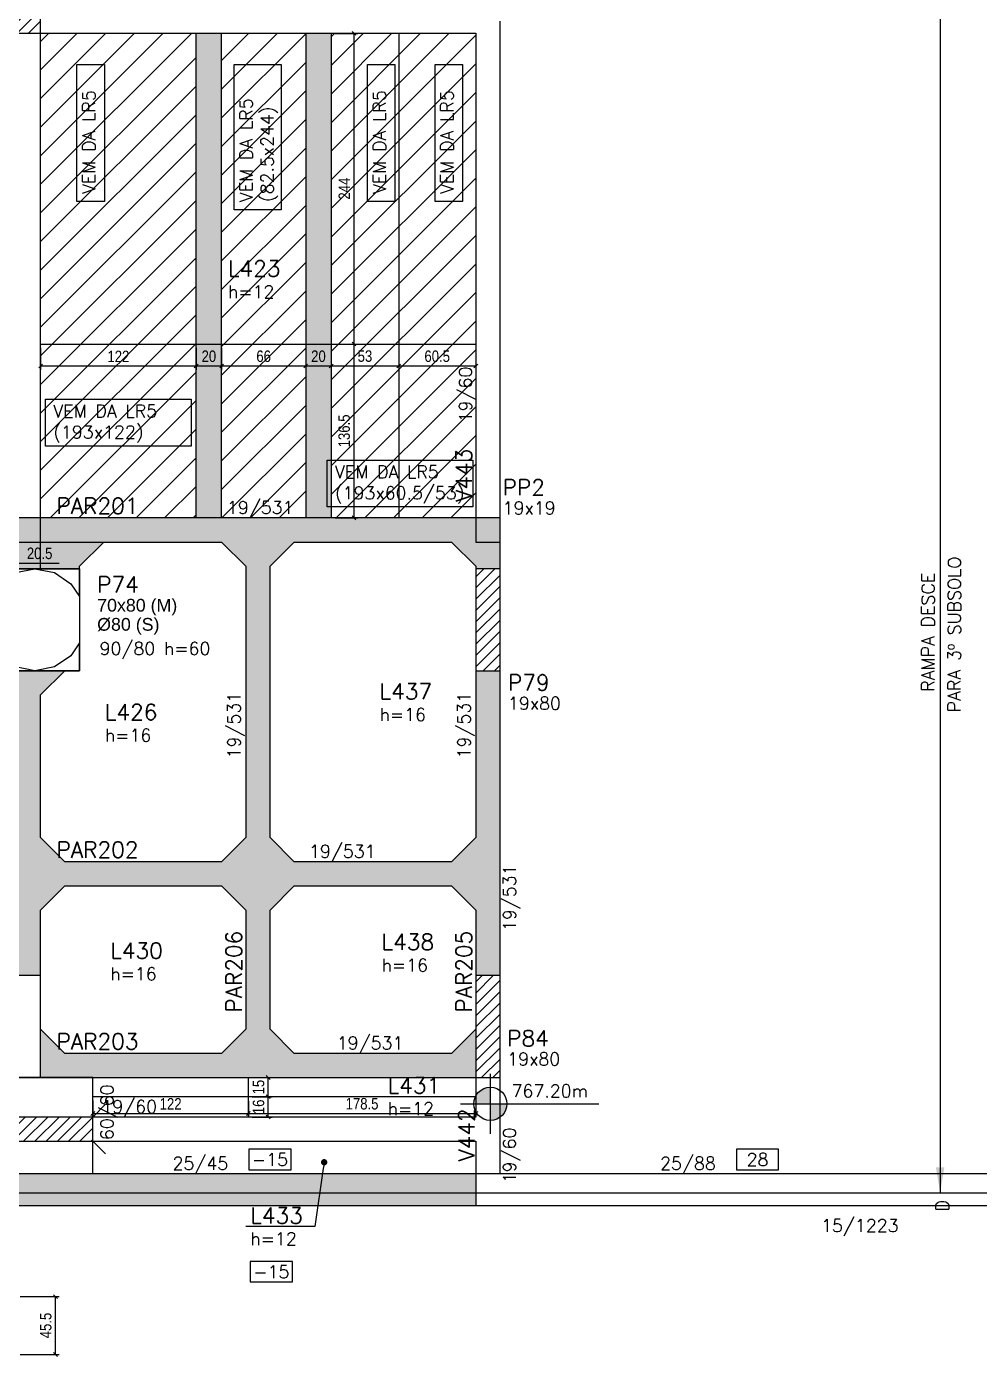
# Model space of a CAD drawing. Extents: x 1860 to 9314, y -614 to 3837.
# Drawn here: x 5844 to 6592, y 310 to 1354 of the extents above; entities that cross this region are included whole.
import ezdxf
from ezdxf import colors
from ezdxf.entities.mleader import LeaderData, LeaderLine
from ezdxf.enums import TextEntityAlignment as Align
from ezdxf.math import Vec2, Vec3

# ---------------------------------------------------------------- set-up
doc = ezdxf.new("R2010")
doc.units = 0
for name, color, linetype in [('COTA', 241, 'Continuous'), ('F-AUX', 2, 'Continuous'), ('F-AUX-RED', 1, 'Continuous'), ('F-LAJES-DIM', 2, 'Continuous'), ('F-LAJES-NOME', 4, 'Continuous'), ('F-NÍVEL-PLANTA', 2, 'Continuous'), ('F-PARC-DIM', 2, 'Continuous'), ('F-PILARES-DIM', 172, 'Continuous'), ('F-PILARES-HACH', 174, 'Continuous'), ('F-PILARES-M', 170, 'Continuous'), ('F-PILARES-N', 170, 'Continuous'), ('F-PILARES-NASCE', 4, 'Continuous'), ('F-PILARES-NOME', 170, 'Continuous'), ('F-PILARES-S', 170, 'Continuous'), ('F-PILARES-V', 170, 'Continuous'), ('F-SOLIDO-VIGAS', 252, 'Continuous'), ('F-TEXTO', 6, 'Continuous'), ('F-VIGAS', 3, 'Continuous'), ('F-VIGAS-DIM', 2, 'Continuous'), ('F-VIGAS-NOME', 4, 'Continuous'), ('Painéis', 200, 'Continuous')]:
    doc.layers.add(name, color=color, linetype=linetype)
doc.layers.add('F-DESNIVEL-5', color=7, linetype='Continuous', true_color=0xadd6ff)
doc.layers.add('Hachura', color=251, linetype='Continuous', lineweight=9)
doc.styles.add('COTA TECNICA-50', font='techl___.ttf', dxfattribs={"height": 9})
doc.styles.add('MCP', font='romans.shx')
doc.styles.add('ROMANS', font='romans.shx')
doc.styles.get("Standard").update_dxf_attribs({"font": 'arial.ttf'})
doc.dimstyles.new('COTA PAINEL-50', dxfattribs={"dimtxt": 9, "dimasz": 3, "dimexe": 3, "dimexo": 3, "dimgap": 3, "dimtad": 1, "dimdec": 1, "dimzin": 12, "dimdsep": 46, "dimtxsty": 'COTA TECNICA-50', "dimblk1": 'OBLIQUE', "dimblk2": 'OBLIQUE', "dimsah": 1, "dimcen": 0.9, "dimclrd": 4, "dimclre": 4, "dimclrt": 240, "dimadec": 1, "dimazin": 3, "dimtfac": 1, "dimtdec": 1, "dimtmove": 0, "dimatfit": 3, "dimfxl": 1, "dimtolj": 1, "dimtzin": 12, "dimarcsym": 0})
pattern_1 = [(45, (3615.476, 1372.732), (-4.419417, 4.419417), [])]

# ---------------------------------------------------------------- blocks, each defined once
blk = doc.blocks.new('*U431')
at = {"layer": 'F-LAJES-DIM', "color": 1}
blk.add_lwpolyline([(0, 0), (33, 0), (33, 16), (0, 16)], close=True, dxfattribs=at)
at = {"layer": 'F-LAJES-DIM', "style": 'MCP'}
blk.add_attdef('DIM', text='', height=10, dxfattribs=at).set_placement((16.5, 8), align=Align.MIDDLE_CENTER)
blk = doc.blocks.new('_Dot')
at = {"color": 0, "linetype": 'ByBlock', "lineweight": -2}
blk.add_line((-0.5, 0), (-1, 0), dxfattribs=at)
at = {"color": 0, "linetype": 'ByBlock', "const_width": 0.5}
blk.add_lwpolyline([(-0.25, 0, 1), (0.25, 0, 1)], format="xyb", close=True, dxfattribs=at)
blk = doc.blocks.new('*U15')
at = {"layer": 'F-VIGAS-DIM', "color": 1}
blk.add_lwpolyline([(0, 0), (33, 0), (33, 16), (0, 16)], close=True, dxfattribs=at)
at = {"layer": 'F-VIGAS-DIM', "style": 'MCP'}
blk.add_attdef('DIM', text='', height=10, dxfattribs=at).set_placement((16.5, 8), align=Align.MIDDLE_CENTER)
blk = doc.blocks.new('Nível - Planta')
at = {"layer": 'F-NÍVEL-PLANTA'}
h = blk.add_hatch(color=71, dxfattribs=at)
h.paths.add_polyline_path([(0, 0), (0, 0.26, 0.414214), (-0.26, 0)])
h.paths.add_polyline_path([(0.26, 0), (0, 0), (0, -0.26, 0.414214)])
for p, q in [((0, -0.469), (0, 0.469)), ((-0.469, 0), (1.704, 0))]:
    blk.add_line(p, q, dxfattribs=at)
blk.add_circle((0, 0), 0.26, dxfattribs=at)
at = {"layer": 'F-TEXTO', "color": 3, "style": 'MCP'}
blk.add_attdef('NÍVEL', (0.333, 0.102), '', height=0.2, dxfattribs=at)
blk = doc.blocks.new('_Oblique')
at = {"color": 0, "linetype": 'ByBlock', "lineweight": -2}
blk.add_line((-0.5, -0.5), (0.5, 0.5), dxfattribs=at)
blk = doc.blocks.new('*D728')
at = {"layer": 'COTA', "color": 4, "lineweight": -2, "transparency": 16777216}
for p, q in [((5815.5, 931.2), (5815.5, 935.7)), ((5815.5, 932.7), (5836, 932.7)), ((5836, 931.2), (5836, 935.7)), ((5836, 932.7), (5869.5, 932.7))]:
    blk.add_line(p, q, dxfattribs=at)
at = {"layer": 'Defpoints', "color": 0, "transparency": 16777216}
for p in [(5836, 932.7), (5815.5, 928.2), (5836, 928.2)]:
    blk.add_point(p, dxfattribs=at)
at = {"layer": 'COTA', "color": 4, "lineweight": -2, "transparency": 16777216, "xscale": 3, "yscale": 3, "zscale": 3, "rotation": 180}
blk.add_blockref('_Oblique', (5815.5, 932.7), dxfattribs=at)
at = {"layer": 'COTA', "color": 4, "lineweight": -2, "transparency": 16777216, "xscale": 3, "yscale": 3, "zscale": 3}
blk.add_blockref('_Oblique', (5836, 932.7), dxfattribs=at)
at = {"layer": 'COTA', "color": 240, "transparency": 16777216, "insert": (5854.2, 940.3), "char_height": 9, "attachment_point": 5, "style": 'COTA TECNICA-50'}
blk.add_mtext('\\A1;20.5', dxfattribs=at)
blk = doc.blocks.new('*D737')
at = {"layer": 'COTA', "color": 4, "lineweight": -2, "transparency": 16777216}
for p, q in [((5855, 1101.7), (5855, 1084.5)), ((5977, 1101.7), (5977, 1084.5)), ((5855, 1087.5), (5977, 1087.5))]:
    blk.add_line(p, q, dxfattribs=at)
at = {"layer": 'Defpoints', "color": 0, "transparency": 16777216}
for p in [(5855, 1104.7), (5977, 1104.7), (5977, 1087.5)]:
    blk.add_point(p, dxfattribs=at)
at = {"layer": 'COTA', "color": 4, "lineweight": -2, "transparency": 16777216, "xscale": 3, "yscale": 3, "zscale": 3, "rotation": 180}
blk.add_blockref('_Oblique', (5855, 1087.5), dxfattribs=at)
at = {"layer": 'COTA', "color": 4, "lineweight": -2, "transparency": 16777216, "xscale": 3, "yscale": 3, "zscale": 3}
blk.add_blockref('_Oblique', (5977, 1087.5), dxfattribs=at)
at = {"layer": 'COTA', "color": 240, "transparency": 16777216, "insert": (5916, 1095), "char_height": 9, "attachment_point": 5, "style": 'COTA TECNICA-50'}
blk.add_mtext('\\A1;122', dxfattribs=at)
blk = doc.blocks.new('*D738')
at = {"layer": 'COTA', "color": 4, "lineweight": -2, "transparency": 16777216}
for p, q in [((5977, 1101.7), (5977, 1084.5)), ((5997, 1101.7), (5997, 1084.5)), ((5977, 1087.5), (5997, 1087.5))]:
    blk.add_line(p, q, dxfattribs=at)
at = {"layer": 'Defpoints', "color": 0, "transparency": 16777216}
for p in [(5977, 1104.7), (5997, 1104.7), (5997, 1087.5)]:
    blk.add_point(p, dxfattribs=at)
at = {"layer": 'COTA', "color": 4, "lineweight": -2, "transparency": 16777216, "xscale": 3, "yscale": 3, "zscale": 3, "rotation": 180}
blk.add_blockref('_Oblique', (5977, 1087.5), dxfattribs=at)
at = {"layer": 'COTA', "color": 4, "lineweight": -2, "transparency": 16777216, "xscale": 3, "yscale": 3, "zscale": 3}
blk.add_blockref('_Oblique', (5997, 1087.5), dxfattribs=at)
at = {"layer": 'COTA', "color": 240, "transparency": 16777216, "insert": (5987, 1095.1), "char_height": 9, "attachment_point": 5, "style": 'COTA TECNICA-50'}
blk.add_mtext('\\A1;20', dxfattribs=at)
blk = doc.blocks.new('*D831')
at = {"layer": 'COTA', "color": 4, "lineweight": -2, "transparency": 16777216}
for p, q in [((5896, 510.7), (5896, 497.5)), ((6018, 510.2), (6018, 497.5)), ((5896, 500.5), (6018, 500.5))]:
    blk.add_line(p, q, dxfattribs=at)
at = {"layer": 'Defpoints', "color": 0, "transparency": 16777216}
for p in [(5896, 513.7), (6018, 513.2), (6018, 500.5)]:
    blk.add_point(p, dxfattribs=at)
at = {"layer": 'COTA', "color": 4, "lineweight": -2, "transparency": 16777216, "xscale": 3, "yscale": 3, "zscale": 3, "rotation": 180}
blk.add_blockref('_Oblique', (5896, 500.5), dxfattribs=at)
at = {"layer": 'COTA', "color": 4, "lineweight": -2, "transparency": 16777216, "xscale": 3, "yscale": 3, "zscale": 3}
blk.add_blockref('_Oblique', (6018, 500.5), dxfattribs=at)
at = {"layer": 'COTA', "color": 240, "transparency": 16777216, "insert": (5957, 508.1), "char_height": 9, "attachment_point": 5, "style": 'COTA TECNICA-50'}
blk.add_mtext('\\A1;122', dxfattribs=at)
blk = doc.blocks.new('*D832')
at = {"layer": 'COTA', "color": 4, "lineweight": -2, "transparency": 16777216}
for p, q in [((6018, 510.2), (6018, 497.5)), ((6196.5, 510.7), (6196.5, 497.5)), ((6018, 500.5), (6196.5, 500.5))]:
    blk.add_line(p, q, dxfattribs=at)
at = {"layer": 'Defpoints', "color": 0, "transparency": 16777216}
for p in [(6018, 513.2), (6196.5, 513.7), (6196.5, 500.5)]:
    blk.add_point(p, dxfattribs=at)
at = {"layer": 'COTA', "color": 4, "lineweight": -2, "transparency": 16777216, "xscale": 3, "yscale": 3, "zscale": 3, "rotation": 180}
blk.add_blockref('_Oblique', (6018, 500.5), dxfattribs=at)
at = {"layer": 'COTA', "color": 4, "lineweight": -2, "transparency": 16777216, "xscale": 3, "yscale": 3, "zscale": 3}
blk.add_blockref('_Oblique', (6196.5, 500.5), dxfattribs=at)
at = {"layer": 'COTA', "color": 240, "transparency": 16777216, "insert": (6107.2, 508.1), "char_height": 9, "attachment_point": 5, "style": 'COTA TECNICA-50'}
blk.add_mtext('\\A1;178.5', dxfattribs=at)
blk = doc.blocks.new('*D833')
at = {"layer": 'COTA', "color": 4, "lineweight": -2, "transparency": 16777216}
for p, q in [((6021, 513.7), (6036.6, 513.7)), ((6033.6, 497.7), (6033.6, 513.7)), ((6021, 497.7), (6036.6, 497.7))]:
    blk.add_line(p, q, dxfattribs=at)
at = {"layer": 'Defpoints', "color": 0, "transparency": 16777216}
for p in [(6018, 513.7), (6033.6, 513.7), (6018, 497.7)]:
    blk.add_point(p, dxfattribs=at)
at = {"layer": 'COTA', "color": 4, "lineweight": -2, "transparency": 16777216, "xscale": 3, "yscale": 3, "zscale": 3}
for p, rotation in [((6033.6, 513.7), 90), ((6033.6, 497.7), 270)]:
    blk.add_blockref('_Oblique', p, dxfattribs=dict(at, rotation=rotation))
at = {"layer": 'COTA', "color": 240, "transparency": 16777216, "insert": (6026, 505.7), "char_height": 9, "attachment_point": 5, "rotation": 90, "style": 'COTA TECNICA-50'}
blk.add_mtext('\\A1;16', dxfattribs=at)
blk = doc.blocks.new('*D834')
at = {"layer": 'COTA', "color": 4, "lineweight": -2, "transparency": 16777216}
for p, q in [((6021, 528.7), (6036.6, 528.7)), ((6033.6, 513.7), (6033.6, 528.7)), ((6021, 513.7), (6036.6, 513.7))]:
    blk.add_line(p, q, dxfattribs=at)
at = {"layer": 'Defpoints', "color": 0, "transparency": 16777216}
for p in [(6018, 528.7), (6033.6, 528.7), (6018, 513.7)]:
    blk.add_point(p, dxfattribs=at)
at = {"layer": 'COTA', "color": 4, "lineweight": -2, "transparency": 16777216, "xscale": 3, "yscale": 3, "zscale": 3}
for p, rotation in [((6033.6, 528.7), 90), ((6033.6, 513.7), 270)]:
    blk.add_blockref('_Oblique', p, dxfattribs=dict(at, rotation=rotation))
at = {"layer": 'COTA', "color": 240, "transparency": 16777216, "insert": (6026, 521.2), "char_height": 9, "attachment_point": 5, "rotation": 90, "style": 'COTA TECNICA-50'}
blk.add_mtext('\\A1;15', dxfattribs=at)
blk = doc.blocks.new('*D838')
at = {"layer": 'COTA', "color": 4, "lineweight": -2, "transparency": 16777216}
for p, q in [((5839, 356.7), (5869.6, 356.7)), ((5866.6, 311.2), (5866.6, 356.7)), ((5839, 311.2), (5869.6, 311.2))]:
    blk.add_line(p, q, dxfattribs=at)
at = {"layer": 'Defpoints', "color": 0, "transparency": 16777216}
for p in [(5836, 356.7), (5866.6, 356.7), (5836, 311.2)]:
    blk.add_point(p, dxfattribs=at)
at = {"layer": 'COTA', "color": 4, "lineweight": -2, "transparency": 16777216, "xscale": 3, "yscale": 3, "zscale": 3}
for p, rotation in [((5866.6, 356.7), 90), ((5866.6, 311.2), 270)]:
    blk.add_blockref('_Oblique', p, dxfattribs=dict(at, rotation=rotation))
at = {"layer": 'COTA', "color": 240, "transparency": 16777216, "insert": (5859, 334), "char_height": 9, "attachment_point": 5, "rotation": 90, "style": 'COTA TECNICA-50'}
blk.add_mtext('\\A1;45.5', dxfattribs=at)
blk = doc.blocks.new('*D844')
at = {"layer": 'COTA', "color": 4, "lineweight": -2, "transparency": 16777216}
for p, q in [((5997, 1101.7), (5997, 1084.5)), ((6063, 1101.7), (6063, 1084.5)), ((5997, 1087.5), (6063, 1087.5))]:
    blk.add_line(p, q, dxfattribs=at)
at = {"layer": 'Defpoints', "color": 0, "transparency": 16777216}
for p in [(5997, 1104.7), (6063, 1104.7), (6063, 1087.5)]:
    blk.add_point(p, dxfattribs=at)
at = {"layer": 'COTA', "color": 4, "lineweight": -2, "transparency": 16777216, "xscale": 3, "yscale": 3, "zscale": 3, "rotation": 180}
blk.add_blockref('_Oblique', (5997, 1087.5), dxfattribs=at)
at = {"layer": 'COTA', "color": 4, "lineweight": -2, "transparency": 16777216, "xscale": 3, "yscale": 3, "zscale": 3}
blk.add_blockref('_Oblique', (6063, 1087.5), dxfattribs=at)
at = {"layer": 'COTA', "color": 240, "transparency": 16777216, "insert": (6030, 1095.1), "char_height": 9, "attachment_point": 5, "style": 'COTA TECNICA-50'}
blk.add_mtext('\\A1;66', dxfattribs=at)
blk = doc.blocks.new('*D845')
at = {"layer": 'COTA', "color": 4, "lineweight": -2, "transparency": 16777216}
for p, q in [((6063, 1101.7), (6063, 1084.5)), ((6083, 1101.7), (6083, 1084.5)), ((6063, 1087.5), (6083, 1087.5))]:
    blk.add_line(p, q, dxfattribs=at)
at = {"layer": 'Defpoints', "color": 0, "transparency": 16777216}
for p in [(6063, 1104.7), (6083, 1104.7), (6083, 1087.5)]:
    blk.add_point(p, dxfattribs=at)
at = {"layer": 'COTA', "color": 4, "lineweight": -2, "transparency": 16777216, "xscale": 3, "yscale": 3, "zscale": 3, "rotation": 180}
blk.add_blockref('_Oblique', (6063, 1087.5), dxfattribs=at)
at = {"layer": 'COTA', "color": 4, "lineweight": -2, "transparency": 16777216, "xscale": 3, "yscale": 3, "zscale": 3}
blk.add_blockref('_Oblique', (6083, 1087.5), dxfattribs=at)
at = {"layer": 'COTA', "color": 240, "transparency": 16777216, "insert": (6073, 1095.1), "char_height": 9, "attachment_point": 5, "style": 'COTA TECNICA-50'}
blk.add_mtext('\\A1;20', dxfattribs=at)
blk = doc.blocks.new('*D846')
at = {"layer": 'COTA', "color": 4, "lineweight": -2, "transparency": 16777216}
for p, q in [((6083, 1101.7), (6083, 1084.5)), ((6136, 1101.7), (6136, 1084.5)), ((6083, 1087.5), (6136, 1087.5))]:
    blk.add_line(p, q, dxfattribs=at)
at = {"layer": 'Defpoints', "color": 0, "transparency": 16777216}
for p in [(6083, 1104.7), (6136, 1104.7), (6136, 1087.5)]:
    blk.add_point(p, dxfattribs=at)
at = {"layer": 'COTA', "color": 4, "lineweight": -2, "transparency": 16777216, "xscale": 3, "yscale": 3, "zscale": 3, "rotation": 180}
blk.add_blockref('_Oblique', (6083, 1087.5), dxfattribs=at)
at = {"layer": 'COTA', "color": 4, "lineweight": -2, "transparency": 16777216, "xscale": 3, "yscale": 3, "zscale": 3}
blk.add_blockref('_Oblique', (6136, 1087.5), dxfattribs=at)
at = {"layer": 'COTA', "color": 240, "transparency": 16777216, "insert": (6109.5, 1095.2), "char_height": 9, "attachment_point": 5, "style": 'COTA TECNICA-50'}
blk.add_mtext('\\A1;53', dxfattribs=at)
blk = doc.blocks.new('*D847')
at = {"layer": 'COTA', "color": 4, "lineweight": -2, "transparency": 16777216}
for p, q in [((6136, 1101.7), (6136, 1084.5)), ((6196.5, 1101.7), (6196.5, 1084.5)), ((6136, 1087.5), (6196.5, 1087.5))]:
    blk.add_line(p, q, dxfattribs=at)
at = {"layer": 'Defpoints', "color": 0, "transparency": 16777216}
for p in [(6136, 1104.7), (6196.5, 1104.7), (6196.5, 1087.5)]:
    blk.add_point(p, dxfattribs=at)
at = {"layer": 'COTA', "color": 4, "lineweight": -2, "transparency": 16777216, "xscale": 3, "yscale": 3, "zscale": 3, "rotation": 180}
blk.add_blockref('_Oblique', (6136, 1087.5), dxfattribs=at)
at = {"layer": 'COTA', "color": 4, "lineweight": -2, "transparency": 16777216, "xscale": 3, "yscale": 3, "zscale": 3}
blk.add_blockref('_Oblique', (6196.5, 1087.5), dxfattribs=at)
at = {"layer": 'COTA', "color": 240, "transparency": 16777216, "insert": (6166.2, 1095.1), "char_height": 9, "attachment_point": 5, "style": 'COTA TECNICA-50'}
blk.add_mtext('\\A1;60.5', dxfattribs=at)
blk = doc.blocks.new('*D848')
at = {"layer": 'COTA', "color": 4, "lineweight": -2, "transparency": 16777216}
for p, q in [((6086, 1104.7), (6103.9, 1104.7)), ((6100.9, 968.2), (6100.9, 1104.7)), ((6086, 968.2), (6103.9, 968.2))]:
    blk.add_line(p, q, dxfattribs=at)
at = {"layer": 'Defpoints', "color": 0, "transparency": 16777216}
for p in [(6083, 1104.7), (6100.9, 1104.7), (6083, 968.2)]:
    blk.add_point(p, dxfattribs=at)
at = {"layer": 'COTA', "color": 4, "lineweight": -2, "transparency": 16777216, "xscale": 3, "yscale": 3, "zscale": 3}
for p, rotation in [((6100.9, 1104.7), 90), ((6100.9, 968.2), 270)]:
    blk.add_blockref('_Oblique', p, dxfattribs=dict(at, rotation=rotation))
at = {"layer": 'COTA', "color": 240, "transparency": 16777216, "insert": (6093.2, 1036.5), "char_height": 9, "attachment_point": 5, "rotation": 90, "style": 'COTA TECNICA-50'}
blk.add_mtext('\\A1;136.5', dxfattribs=at)
blk = doc.blocks.new('*D849')
at = {"layer": 'COTA', "color": 4, "lineweight": -2, "transparency": 16777216}
for p, q in [((6086, 1348.7), (6103.9, 1348.7)), ((6100.9, 1104.7), (6100.9, 1348.7)), ((6086, 1104.7), (6103.9, 1104.7))]:
    blk.add_line(p, q, dxfattribs=at)
at = {"layer": 'Defpoints', "color": 0, "transparency": 16777216}
for p in [(6083, 1348.7), (6100.9, 1348.7), (6083, 1104.7)]:
    blk.add_point(p, dxfattribs=at)
at = {"layer": 'COTA', "color": 4, "lineweight": -2, "transparency": 16777216, "xscale": 3, "yscale": 3, "zscale": 3}
for p, rotation in [((6100.9, 1348.7), 90), ((6100.9, 1104.7), 270)]:
    blk.add_blockref('_Oblique', p, dxfattribs=dict(at, rotation=rotation))
at = {"layer": 'COTA', "color": 240, "transparency": 16777216, "insert": (6093.3, 1226.7), "char_height": 9, "attachment_point": 5, "rotation": 90, "style": 'COTA TECNICA-50'}
blk.add_mtext('\\A1;244', dxfattribs=at)

msp = doc.modelspace()

# ---------------------------------------------------------------- hatches: boundary and pattern name
at = {"layer": 'F-DESNIVEL-5', "linetype": 'Continuous'}
h = msp.add_hatch(color=256, dxfattribs=at)
h.dxf.hatch_style = 1
h.paths.add_polyline_path([(6196.48, 453.23), (5396.11, 453.23), (5159.86, 423.23), (4901.81, 423.23), (4901.81, 404.23), (4901.81, 398.23), (5161.44, 398.23), (5397.69, 428.23), (6196.48, 428.23)])
at = {"layer": 'F-PILARES-HACH', "linetype": 'Continuous'}
h = msp.add_hatch(dxfattribs=at)
h.set_pattern_fill('ANSI31', color=256, scale=50, style=0)
h.set_pattern_definition(pattern_1)
h.paths.add_polyline_path([(5829.98, 1348.73), (5854.98, 1348.73), (5854.98, 1507.73), (5829.98, 1507.73)], flags=16)
h = msp.add_hatch(dxfattribs=at)
h.set_pattern_fill('ANSI31', color=256, scale=50, style=0)
h.set_pattern_definition(pattern_1)
h.paths.add_polyline_path([(6196.48, 848.23), (6215.48, 848.23), (6215.48, 928.23), (6196.48, 928.23)], flags=16)
h = msp.add_hatch(dxfattribs=at)
h.set_pattern_fill('ANSI31', color=256, scale=50, style=0)
h.set_pattern_definition(pattern_1)
h.paths.add_polyline_path([(6196.48, 528.73), (6215.48, 528.73), (6215.48, 608.73), (6196.48, 608.73)], flags=16)
h = msp.add_hatch(dxfattribs=at)
h.set_pattern_fill('ANSI31', color=256, scale=50, style=0)
h.set_pattern_definition(pattern_1)
h.paths.add_polyline_path([(5835.98, 478.73), (5895.98, 478.73), (5895.98, 497.73), (5835.98, 497.73)], flags=16)
at = {"layer": 'F-SOLIDO-VIGAS', "linetype": 'Continuous'}
h = msp.add_hatch(color=256, dxfattribs=at)
h.dxf.hatch_style = 1
h.paths.add_polyline_path([(5835.98, 968.23), (5835.98, 928.23), (5854.98, 928.23), (5854.98, 949.23), (6177.48, 949.23), (6196.48, 930.23), (6196.48, 928.23), (6215.48, 928.23), (6215.48, 968.23)])
at = {"layer": 'F-SOLIDO-VIGAS'}
h = msp.add_hatch(color=256, dxfattribs=at)
h.dxf.hatch_style = 1
h.paths.add_polyline_path([(6196.48, 566.73), (6177.48, 547.73), (6053.98, 547.73), (6034.98, 566.73), (6034.98, 660.23), (6053.98, 679.23), (6177.48, 679.23), (6196.48, 660.23), (6196.48, 608.73), (6215.48, 608.73), (6215.48, 688.73), (6215.48, 848.23), (6196.48, 848.23), (6196.48, 717.23), (6177.48, 698.23), (6053.98, 698.23), (6034.98, 717.23), (6034.98, 930.23), (6053.98, 949.23), (6177.48, 949.23), (6196.48, 930.23), (6196.48, 928.23), (6215.48, 928.23), (6215.48, 968.23), (5835.98, 968.23), (5835.98, 928.23), (5854.98, 928.23), (5854.98, 949.23), (5996.98, 949.23), (6015.98, 930.23), (6015.98, 717.23), (5996.98, 698.23), (5873.98, 698.23), (5854.98, 717.23), (5854.98, 829.23), (5873.98, 848.23), (5835.98, 848.23), (5835.98, 688.73), (5835.98, 608.73), (5854.98, 608.73), (5854.98, 660.23), (5873.98, 679.23), (5996.98, 679.23), (6015.98, 660.23), (6015.98, 566.73), (5996.98, 547.73), (5873.98, 547.73), (5854.98, 566.73), (5854.98, 528.73), (6196.48, 528.73)])
at = {"layer": 'F-SOLIDO-VIGAS', "linetype": 'Continuous'}
h = msp.add_hatch(color=256, dxfattribs=at)
h.dxf.hatch_style = 1
h.paths.add_polyline_path([(5885.48, 928.23), (5885.48, 930.23), (5904.48, 949.23), (5854.98, 949.23), (5854.98, 928.23)], flags=17)
at = {"layer": 'Hachura', "linetype": 'ByBlock'}
h = msp.add_hatch(dxfattribs=at)
h.set_pattern_fill('ANSI31', color=256, scale=5)
h.paths.add_polyline_path([(5976.98, 1348.73), (5854.98, 1348.73), (5854.98, 1104.73), (5976.98, 1104.73)])
h.paths.add_polyline_path([(5854.98, 968.23), (5976.98, 968.23), (5976.98, 1104.73), (5854.98, 1104.73)])
h.paths.add_polyline_path([(5996.98, 968.23), (6062.98, 968.23), (6062.98, 1104.73), (5996.98, 1104.73)])
h.paths.add_polyline_path([(5996.98, 1104.73), (6062.98, 1104.73), (6062.98, 1348.73), (5996.98, 1348.73)])
h.paths.add_polyline_path([(6082.98, 1104.73), (6135.98, 1104.73), (6135.98, 1348.73), (6082.98, 1348.73)])
h.paths.add_polyline_path([(6135.98, 1104.73), (6082.98, 1104.73), (6082.98, 968.23), (6135.98, 968.23)])
h.paths.add_polyline_path([(6196.48, 1104.73), (6135.98, 1104.73), (6135.98, 968.23), (6196.48, 968.23)])
h.paths.add_polyline_path([(6135.98, 1104.73), (6196.48, 1104.73), (6196.48, 1348.73), (6135.98, 1348.73)])
h = msp.add_hatch(color=256, dxfattribs=at)
h.dxf.hatch_style = 1
h.paths.add_polyline_path([(5976.98, 1104.73), (5996.98, 1104.73), (5996.98, 1348.73), (5976.98, 1348.73)])
h.paths.add_polyline_path([(5976.98, 968.23), (5996.98, 968.23), (5996.98, 1104.73), (5976.98, 1104.73)])
h.paths.add_polyline_path([(6082.98, 1104.73), (6062.98, 1104.73), (6062.98, 968.23), (6082.98, 968.23)])
h.paths.add_polyline_path([(6082.98, 1348.73), (6062.98, 1348.73), (6062.98, 1104.73), (6082.98, 1104.73)])

# ---------------------------------------------------------------- linework, layer by layer
at = {"layer": 'COTA'}
for points in [[(5883.5, 1216.6), (5883.5, 1324.35), (5905.05, 1324.35), (5905.05, 1216.6)], [(6006.87, 1210.21), (6006.87, 1324.35), (6043.74, 1324.35), (6043.74, 1210.21)], [(6111.5, 1216.6), (6111.5, 1324.35), (6133.05, 1324.35), (6133.05, 1216.6)], [(6164.5, 1216.6), (6164.5, 1324.35), (6186.05, 1324.35), (6186.05, 1216.6)], [(5858.86, 1061.5), (5973, 1061.5), (5973, 1024.63), (5858.86, 1024.63)], [(6079.9, 1013.66), (6194.04, 1013.66), (6194.04, 976.79), (6079.9, 976.79)]]:
    msp.add_lwpolyline(points, close=True, dxfattribs=at)
at = {"layer": 'F-AUX', "color": 1}
msp.add_line((6560.91, 1576.05), (6560.91, 438.23), dxfattribs=at)
msp.add_solid([(6557.56, 458.23), (6560.91, 438.23), (6564.22, 458.24)], dxfattribs=at)
at = {"layer": 'F-PILARES-M', "linetype": 'Continuous'}
for points in [[(5835.98, 949.23), (5854.98, 949.23), (5854.98, 968.23), (5835.98, 968.23), (5835.98, 949.23)], [(6196.48, 949.23), (6215.48, 949.23), (6215.48, 968.23), (6196.48, 968.23), (6196.48, 949.23)], [(5850.48, 928.23), (5815.48, 928.23), (5815.48, 906.47), (5822.19, 916.52), (5835.17, 925.19), (5850.48, 928.23)], [(5885.48, 928.23), (5850.48, 928.23), (5865.78, 925.19), (5878.76, 916.52), (5885.48, 906.47), (5885.48, 928.23)], [(5815.48, 870), (5815.48, 848.23), (5850.48, 848.23), (5835.17, 851.28), (5822.19, 859.95), (5815.48, 870)], [(5885.48, 870), (5878.76, 859.95), (5865.78, 851.28), (5850.48, 848.23), (5885.48, 848.23), (5885.48, 870)], [(5835.98, 528.73), (5854.98, 528.73), (5854.98, 608.73), (5835.98, 608.73), (5835.98, 528.73)]]:
    msp.add_lwpolyline(points, dxfattribs=at)
at = {"layer": 'F-PILARES-N', "linetype": 'Continuous'}
msp.add_lwpolyline([(5835.98, 478.73), (5895.98, 478.73), (5895.98, 497.73), (5835.98, 497.73), (5835.98, 478.73)], dxfattribs=at)
at = {"layer": 'F-PILARES-NASCE', "linetype": 'Continuous'}
for p, q in [((5895.98, 497.73), (5905.98, 507.73)), ((5895.98, 478.73), (5905.98, 468.73))]:
    msp.add_line(p, q, dxfattribs=at)
at = {"layer": 'F-PILARES-S', "linetype": 'Continuous'}
for points in [[(5829.98, 1348.73), (5854.98, 1348.73), (5854.98, 1507.73), (5829.98, 1507.73), (5829.98, 1348.73)], [(6196.48, 848.23), (6215.48, 848.23), (6215.48, 928.23), (6196.48, 928.23), (6196.48, 848.23)], [(6196.48, 528.73), (6215.48, 528.73), (6215.48, 608.73), (6196.48, 608.73), (6196.48, 528.73)]]:
    msp.add_lwpolyline(points, dxfattribs=at)
at = {"layer": 'F-PILARES-V', "linetype": 'Continuous'}
msp.add_lwpolyline([(5815.48, 928.23), (5885.48, 928.23), (5885.48, 848.23), (5815.48, 848.23)], close=True, dxfattribs=at)
at = {"layer": 'F-VIGAS'}
for p, q in [((5885.48, 930.23), (5904.48, 949.23)), ((6196.48, 930.23), (6177.48, 949.23)), ((5885.48, 928.23), (5885.48, 930.23)), ((5854.98, 829.23), (5873.98, 848.23)), ((5873.98, 698.23), (5854.98, 717.23)), ((6177.48, 698.23), (6196.48, 717.23)), ((5854.98, 660.23), (5873.98, 679.23)), ((6177.48, 679.23), (6196.48, 660.23)), ((5873.98, 547.73), (5854.98, 566.73)), ((6177.48, 547.73), (6196.48, 566.73))]:
    msp.add_line(p, q, dxfattribs=at)
for points in [[(6215.48, 968.23), (6215.48, 1358.23)], [(5854.98, 1348.73), (6196.48, 1348.73)], [(5854.98, 968.23), (5854.98, 1348.73)], [(6196.48, 1348.73), (6196.48, 968.23)], [(6215.48, 928.23), (6215.48, 968.23), (5835.98, 968.23), (5835.98, 928.23)], [(5854.98, 928.23), (5854.98, 949.23)], [(5854.98, 949.23), (5996.98, 949.23), (6015.98, 930.23), (6015.98, 717.23), (5996.98, 698.23), (5873.98, 698.23)], [(6177.48, 698.23), (6053.98, 698.23), (6034.98, 717.23), (6034.98, 930.23), (6053.98, 949.23), (6177.48, 949.23)], [(6196.48, 930.23), (6196.48, 928.23)], [(6196.48, 848.23), (6196.48, 717.23)], [(6215.48, 688.73), (6215.48, 848.23)], [(5854.98, 717.23), (5854.98, 829.23)], [(5873.98, 679.23), (5996.98, 679.23), (6015.98, 660.23), (6015.98, 566.73), (5996.98, 547.73), (5873.98, 547.73)], [(6177.48, 547.73), (6053.98, 547.73), (6034.98, 566.73), (6034.98, 660.23), (6053.98, 679.23), (6177.48, 679.23)], [(6215.48, 608.73), (6215.48, 688.73)], [(5854.98, 608.73), (5854.98, 660.23)], [(6196.48, 660.23), (6196.48, 608.73)], [(5854.98, 528.73), (5835.98, 528.73)], [(5895.98, 528.73), (5835.98, 528.73)], [(5854.98, 528.73), (6196.48, 528.73)], [(5895.98, 497.73), (5895.98, 528.73)], [(6196.48, 528.73), (6196.48, 497.73)], [(6215.48, 488.23), (6215.48, 528.73)], [(6196.48, 497.73), (5895.98, 497.73)], [(6215.48, 453.23), (6215.48, 488.23)], [(5895.98, 453.23), (5895.98, 478.73)], [(5895.98, 478.73), (6196.48, 478.73)], [(6196.48, 478.73), (6196.48, 428.23)], [(6864.98, 453.23), (5396.11, 453.23), (5159.86, 423.23), (4861.48, 423.23)], [(4901.81, 408.23), (5160.81, 408.23), (5397.06, 438.23), (6857.27, 438.23)], [(4908.83, 398.23), (5161.44, 398.23), (5397.69, 428.23), (6864.98, 428.23)]]:
    msp.add_lwpolyline(points, dxfattribs=at)
at = {"layer": 'Painéis'}
msp.add_line((5895.98, 513.73), (6196.48, 513.73), dxfattribs=at)
for points in [[(5976.98, 968.23), (5976.98, 1348.73)], [(5996.98, 968.23), (5996.98, 1348.73)], [(6062.98, 1348.73), (6062.98, 968.23)], [(6082.98, 1348.73), (6082.98, 968.23)], [(6135.98, 1348.73), (6135.98, 968.23)], [(5854.98, 1104.73), (6196.48, 1104.73)], [(6017.98, 497.73), (6017.98, 528.73)]]:
    msp.add_lwpolyline(points, dxfattribs=at)

# ---------------------------------------------------------------- block references
at = {"layer": 'F-LAJES-DIM', "linetype": 'Continuous'}
msp.add_blockref('*U431', (6019.54, 368.21), dxfattribs=at).add_auto_attribs({'DIM': '-15'})
at = {"layer": 'F-NÍVEL-PLANTA', "linetype": 'Continuous', "xscale": 50, "yscale": 50, "zscale": 50}
msp.add_blockref('Nível - Planta', (6207.89, 508.09), dxfattribs=at).add_auto_attribs({'NÍVEL': '767.20m'})
at = {"layer": 'F-VIGAS-DIM', "linetype": 'Continuous'}
for p, values in [((6018.48, 456.36), {'DIM': '-15'}), ((6401.1, 456.36), {'DIM': '28'})]:
    msp.add_blockref('*U15', p, dxfattribs=at).add_auto_attribs(values)

# ---------------------------------------------------------------- texts
at = {"layer": 'COTA', "style": 'ROMANS'}
for s, p in [('VEM DA LR5', (5897.9, 1222.67)), ('VEM DA LR5', (6021.27, 1216.28)), ('VEM DA LR5', (6125.9, 1222.67)), ('VEM DA LR5', (6178.9, 1222.67)), ('(82.5x244)', (6037.75, 1216.28))]:
    msp.add_text(s, height=10, rotation=90, dxfattribs=at).set_placement(p)
for s, p in [('VEM DA LR5', (5864.93, 1047.1)), ('(193x122)', (5864.93, 1030.62)), ('VEM DA LR5', (6085.97, 999.27)), ('(193x60.5/53)', (6085.97, 982.79))]:
    msp.add_text(s, height=10, dxfattribs=at).set_placement(p)
at = {"layer": 'F-AUX', "style": 'ROMANS'}
for s, p in [('PARA 3º SUBSOLO', (6576.95, 815.57)), ('RAMPA DESCE', (6556.32, 831.75))]:
    msp.add_text(s, height=10, rotation=89.94389, dxfattribs=at).set_placement(p)
at = {"layer": 'F-AUX', "insert": (6567.63, 423.77), "char_height": 10, "width": 61.3796, "attachment_point": 7, "rotation": 89.94389, "style": 'ROMANS'}
msp.add_mtext('D', dxfattribs=at)
at = {"layer": 'F-LAJES-DIM', "linetype": 'Continuous', "style": 'MCP'}
for s, p in [('h=12', (6001.98, 1140.76)), ('h=16', (6120.95, 808.75)), ('h=16', (5905.36, 792.48)), ('h=16', (6122.53, 611.95)), ('h=16', (5909.64, 605.12)), ('h=12', (6127.3, 499.29)), ('h=12', (6019.54, 397.11))]:
    msp.add_text(s, height=10, dxfattribs=at).set_placement(p)
at = {"layer": 'F-LAJES-NOME', "linetype": 'Continuous', "style": 'MCP'}
for s, p in [('L423', (6001.98, 1157.76)), ('L437', (6120.95, 825.75)), ('L426', (5905.36, 809.48)), ('L438', (6122.53, 628.95)), ('L430', (5909.64, 622.12)), ('L431', (6127.3, 516.29)), ('L433', (6019.54, 414.11))]:
    msp.add_text(s, height=12.5, dxfattribs=at).set_placement(p)
at = {"layer": 'F-PARC-DIM', "style": 'MCP'}
msp.add_text('15/1223', height=10, dxfattribs=at).set_placement((6467.42, 407.46))
at = {"layer": 'F-PILARES-DIM', "linetype": 'Continuous', "style": 'MCP'}
for s, p in [('19x19', (6217.56, 970.95)), (' 90/80 h=60', (5894.35, 860.61)), ('19x80', (6221.73, 817.61)), ('19x80', (6221.16, 538.29))]:
    msp.add_text(s, height=10, dxfattribs=at).set_placement(p)
at = {"layer": 'F-PILARES-DIM', "linetype": 'Continuous'}
for s, p in [('70x80 (M)', (5899.35, 894.61)), ('%%c80 (S)', (5899.35, 879.61))]:
    msp.add_text(s, height=10, dxfattribs=at).set_placement(p)
at = {"layer": 'F-PILARES-NOME', "linetype": 'Continuous', "style": 'MCP'}
for s, p in [('PP2', (6217.56, 985.95)), ('P74', (5899.35, 909.61)), ('P79', (6221.73, 832.61)), ('P84', (6221.16, 553.29))]:
    msp.add_text(s, height=12.5, dxfattribs=at).set_placement(p)
at = {"layer": 'F-VIGAS-DIM', "linetype": 'Continuous'}
for s, style, p in [('19/60', 'MCP', (6193.35, 1043.23)), ('19/531', 'ROMANS', (6011.73, 779.35)), ('19/531', 'ROMANS', (6192.23, 779.35)), ('19/531', 'ROMANS', (6227.98, 643.73)), ('60/60', 'MCP', (5912.07, 479.61)), ('19/60', 'MCP', (6227.98, 445.73))]:
    msp.add_text(s, height=10, rotation=90, dxfattribs=dict(at, style=style)).set_placement(p)
for s, style, p in [('19/531', 'ROMANS', (6001.16, 971.36)), ('19/531', 'ROMANS', (6065.58, 701.36)), ('19/531', 'ROMANS', (6087.36, 550.86)), ('19/60', 'MCP', (5902.62, 500.86)), ('25/45', 'MCP', (5958.48, 456.36)), ('25/88', 'MCP', (6341.1, 456.36))]:
    msp.add_text(s, height=10, dxfattribs=dict(at, style=style)).set_placement(p)
at = {"layer": 'F-VIGAS-NOME', "linetype": 'Continuous'}
for s, style, p in [('V443', 'MCP', (6193.35, 980.73)), ('PAR206', 'ROMANS', (6012.85, 579.7)), ('PAR205', 'ROMANS', (6193.35, 579.7)), ('V442', 'MCP', (6195.35, 462.73))]:
    msp.add_text(s, height=12.5, rotation=90, dxfattribs=dict(at, style=style)).set_placement(p)
at = {"layer": 'F-VIGAS-NOME', "linetype": 'Continuous', "style": 'ROMANS'}
for s, p in [('PAR201', (5867.48, 971.36)), ('PAR202', (5867.48, 701.36)), ('PAR203', (5867.48, 550.86))]:
    msp.add_text(s, height=12.5, dxfattribs=at).set_placement(p)

# ---------------------------------------------------------------- dimensions: what is measured, and where the dimension line sits
at = {"layer": 'COTA'}
dim = msp.add_linear_dim(base=(6100.87, 1348.73), p1=(6082.98, 1104.73), p2=(6082.98, 1348.73), angle=90, dimstyle='COTA PAINEL-50', override={"dimtmove": 1}, dxfattribs=at)
dim.commit()
dim.dimension.update_dxf_attribs({"geometry": '*D849', "text_midpoint": (6093.31, 1226.73)})
for base, p1, p2, picture, middle in [((5976.98, 1087.48), (5854.98, 1104.73), (5976.98, 1104.73), '*D737', (5915.98, 1095.04)), ((6062.98, 1087.48), (5996.98, 1104.73), (6062.98, 1104.73), '*D844', (6029.98, 1095.08)), ((5835.98, 932.7), (5815.48, 928.23), (5835.98, 928.23), '*D728', (5854.25, 940.3)), ((6017.98, 500.52), (5895.98, 513.73), (6017.98, 513.23), '*D831', (5956.98, 508.07))]:
    dim = msp.add_linear_dim(base=base, p1=p1, p2=p2, dimstyle='COTA PAINEL-50', dxfattribs=at)
    dim.commit()
    dim.dimension.update_dxf_attribs({"geometry": picture, "text_midpoint": middle})
for base, p1, p2, picture, middle in [((5996.98, 1087.48), (5976.98, 1104.73), (5996.98, 1104.73), '*D738', (5986.98, 1095.08)), ((6082.98, 1087.48), (6062.98, 1104.73), (6082.98, 1104.73), '*D845', (6072.98, 1095.08)), ((6135.98, 1087.48), (6082.98, 1104.73), (6135.98, 1104.73), '*D846', (6109.48, 1095.18)), ((6196.48, 1087.48), (6135.98, 1104.73), (6196.48, 1104.73), '*D847', (6166.23, 1095.08)), ((6196.48, 500.52), (6017.98, 513.23), (6196.48, 513.73), '*D832', (6107.23, 508.14))]:
    dim = msp.add_linear_dim(base=base, p1=p1, p2=p2, dimstyle='COTA PAINEL-50', override={"dimtmove": 1}, dxfattribs=at)
    dim.commit()
    dim.dimension.update_dxf_attribs({"geometry": picture, "text_midpoint": middle})
for base, p1, p2, picture, middle in [((6100.87, 1104.73), (6082.98, 968.23), (6082.98, 1104.73), '*D848', (6093.18, 1036.48)), ((6033.59, 528.73), (6017.98, 513.73), (6017.98, 528.73), '*D834', (6025.99, 521.23)), ((6033.59, 513.73), (6017.98, 497.73), (6017.98, 513.73), '*D833', (6026, 505.73)), ((5866.58, 356.75), (5835.98, 311.25), (5835.98, 356.75), '*D838', (5858.98, 334))]:
    dim = msp.add_linear_dim(base=base, p1=p1, p2=p2, angle=90, dimstyle='COTA PAINEL-50', dxfattribs=at)
    dim.commit()
    dim.dimension.update_dxf_attribs({"geometry": picture, "text_midpoint": middle})

# ---------------------------------------------------------------- leaders
at = {"layer": 'F-AUX-RED', "linetype": 'Continuous'}
ml = msp.add_multileader_mtext('Standard', dxfattribs=at)
ml.set_content('', color=256)
ml.set_leader_properties()
ml.set_arrow_properties(name='DOT')
ml.build(insert=Vec2(0, 0))
ml.multileader.update_dxf_attribs({"text_right_attachment_type": 6, "text_top_attachment_type": 0, "text_bottom_attachment_type": 0, "dogleg_length": 0.36, "arrow_head_size": 5})
ctx = ml.context
ctx.base_point, ctx.char_height, ctx.arrow_head_size, ctx.landing_gap_size, ctx.plane_origin = Vec3(6015.95, 411.89), 0.18, 5, 0.09, Vec3(6090.2, 459.24)
ctx.right_attachment, ctx.text_align_type = 6, 2
notes = []
notes.append((ctx, [(0, (1, 1, 0), (6070.07, 411.8), (-1, 0), 53.94, [(0, [(6077.48, 462.2)], 256, [])])]))
ctx.mtext.insert, ctx.mtext.alignment, ctx.mtext.flow_direction = Vec3(6016.04, 411.98), 3, 5
for ctx, leaders in notes:
    for number, flags, end, landing, length, lines in leaders:
        leader = LeaderData()
        leader.index, (leader.has_last_leader_line, leader.has_dogleg_vector, leader.attachment_direction) = number, flags
        leader.last_leader_point, leader.dogleg_vector, leader.dogleg_length = Vec3(end), Vec3(landing), length
        for number, points, colour, breaks in lines:
            line = LeaderLine()
            line.index, line.vertices, line.color, line.breaks = number, Vec3.list(points), colors.encode_raw_color(colour), breaks
            leader.lines.append(line)
        ctx.leaders.append(leader)

doc.saveas('drawing.dxf')
